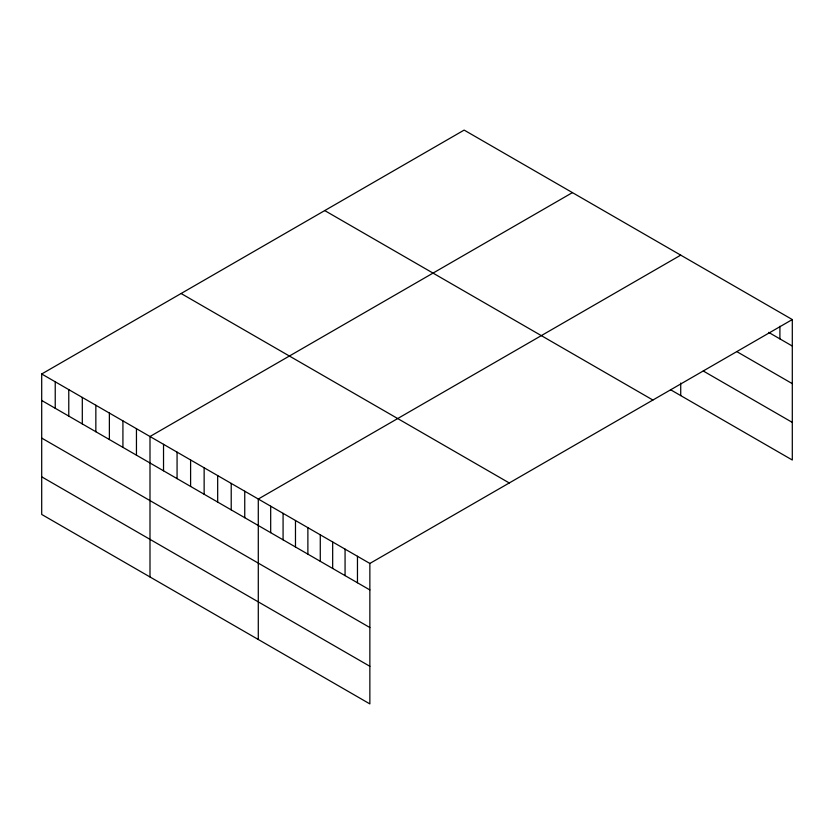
<?xml version="1.0" encoding="UTF-8"?>
<svg xmlns="http://www.w3.org/2000/svg" width="834" height="834" viewBox="0 0 834 834"><rect width="100%" height="100%" fill="white"/><g stroke="black" fill="none" stroke-linecap="round" stroke-linejoin="round"><path stroke-width="1.25" d="M41.7 373.986L369.858 563.45L369.858 703.906L41.7 514.442L41.7 373.986L464.142 130.094L792.3 319.558L792.3 460.014L670.567 389.739M572.426 192.623L149.995 436.505L149.995 576.961M680.721 255.141L258.29 499.034L258.29 639.49M369.858 563.45L792.3 319.558M768.635 332.37L792.3 346.037M737.079 351.771L792.3 383.65M703.26 370.994L792.3 422.4M324.728 210.575L652.897 400.039M181.103 293.505L509.272 482.969M41.7 400.466L369.858 589.93M41.7 438.079L369.858 627.543M41.7 476.829L369.858 666.293M779.905 326.271L779.905 338.885M680.721 383.056L680.721 395.597M357.463 556.288L357.463 582.768M345.067 549.137L345.067 575.616M332.672 541.975L332.672 568.454M320.277 534.823L320.277 561.303M307.882 527.661L307.882 554.141M295.476 520.51L295.476 546.989M283.08 513.348L283.08 539.827M270.685 506.186L270.685 532.665M244.748 491.216L244.748 517.695M231.216 483.407L231.216 509.887M217.674 475.588L217.674 502.068M204.142 467.77L204.142 494.249M190.6 459.951L190.6 486.441M177.069 452.143L177.069 478.622M163.527 444.324L163.527 470.803M136.453 428.697L136.453 455.176M122.921 420.878L122.921 447.358M109.379 413.059L109.379 439.539M95.847 405.251L95.847 431.731M82.305 397.432L82.305 423.912M68.774 389.614L68.774 416.093M55.232 381.805L55.232 408.285"/></g></svg>
